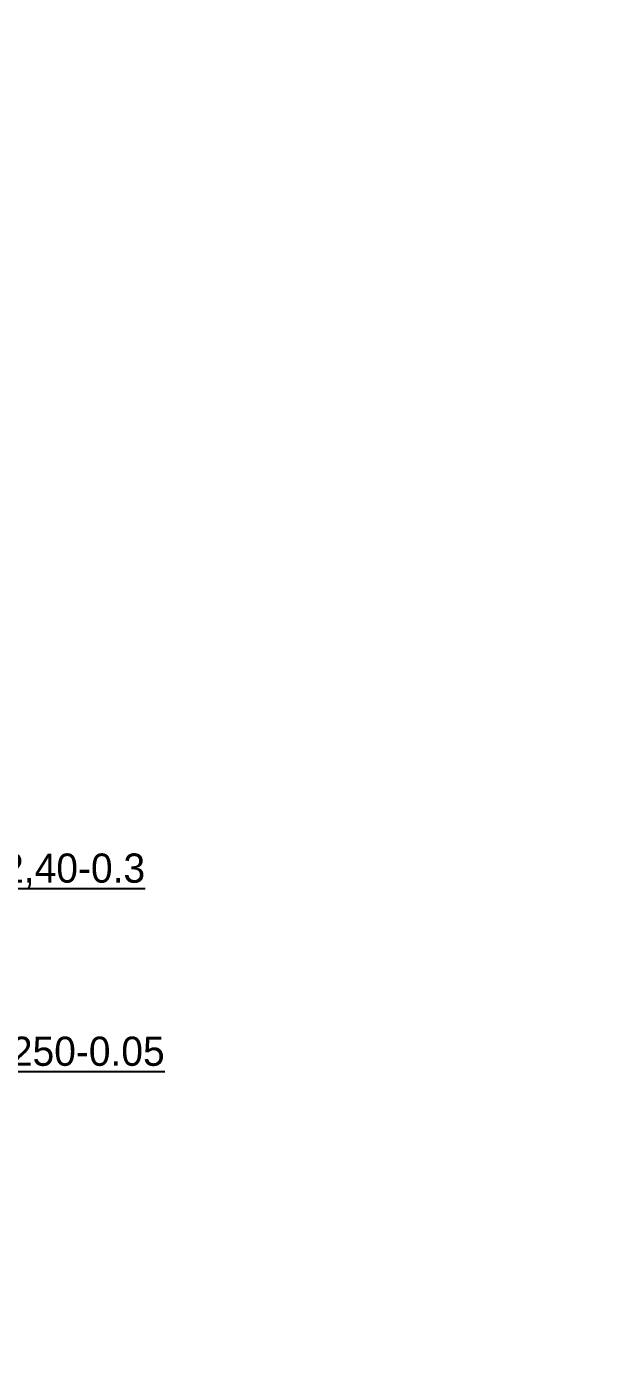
# Model space of a CAD drawing. Header units: metres. Extents: x 566631 to 571261, y 2062953 to 2068466.
# Drawn here: x 567872.6 to 567970.6, y 2066521.9 to 2066748.2 of the extents above; entities that cross this region are included whole.
import ezdxf

# ---------------------------------------------------------------- set-up
doc = ezdxf.new("R2010")
doc.units = ezdxf.units.M
doc.layers.add('ghi_chu', color=7, linetype='CONTINUOUS')
doc.layers.add('hacth sdd', color=8, linetype='CONTINUOUS')
doc.styles.add('avantH', font='VHAVAN.TTF', dxfattribs={"height": 10})

msp = doc.modelspace()

# ---------------------------------------------------------------- hatches: boundary and pattern name
at = {"layer": 'hacth sdd'}
h = msp.add_hatch(dxfattribs=at)
h.set_pattern_fill('DASH', color=152, scale=0.5, style=0)
edge = h.paths.add_edge_path()
edge.add_line((568089.409, 2066606.832), (568096.553, 2066646.556))
edge.add_arc((568006.99, 2066662.663), 91, 349.80495, 354.59327)
edge.add_line((568097.585, 2066654.088), (568099.971, 2066679.297))
edge.add_arc((568009.376, 2066687.871), 91, 354.59327, 369.14215)
edge.add_line((568099.22, 2066702.33), (568098.647, 2066705.89))
edge.add_arc((568048.295, 2066697.787), 51, 9.14215, 24.27249)
edge.add_line((568094.787, 2066718.752), (568044.084, 2066831.19))
edge.add_arc((568189.028, 2066896.551), 159, 198.05367, 204.27249, ccw=False)
edge.add_line((568037.856, 2066847.276), (568032.575, 2066863.48))
edge.add_arc((567898.517, 2066819.783), 141, 18.05367, 27.95123)
edge.add_line((568023.069, 2066885.872), (567997.649, 2066933.778))
edge.add_arc((567873.097, 2066867.689), 141, 27.95123, 42.53662)
edge.add_line((567976.992, 2066963.013), (567951.331, 2066990.981))
edge.add_line((567951.331, 2066990.981), (567689.896, 2067243.945))
edge.add_arc((567906.85, 2067468.166), 312, 207.97843, 225.94349, ccw=False)
edge.add_line((567631.316, 2067321.794), (567598.647, 2067383.29))
edge.add_line((567598.647, 2067383.29), (567595.943, 2067384.118))
edge.add_line((567595.943, 2067384.118), (567573.446, 2067372.167))
edge.add_line((567573.446, 2067372.167), (567611.327, 2067300.858))
edge.add_arc((567876.264, 2067441.599), 300, 207.97843, 225.94349)
edge.add_line((567667.654, 2067226.003), (567890.389, 2067010.486))
edge.add_line((567890.389, 2067010.486), (567955.48, 2066935.546))
edge.add_arc((567872.055, 2066863.085), 110.5, 28.05827, 40.97684, ccw=False)
edge.add_line((567969.568, 2066915.061), (568054.63, 2066755.473))
edge.add_arc((567957.118, 2066703.497), 110.5, -4.93791, 28.05827, ccw=False)
edge.add_line((568067.207, 2066693.986), (568053.878, 2066539.704))
edge.add_line((568053.878, 2066539.704), (568053.366, 2066526.851))
edge.add_line((568053.366, 2066526.851), (568058.164, 2066521.895))
edge.add_line((568058.164, 2066521.895), (568077.658, 2066522.039))
edge.add_line((568077.658, 2066522.039), (568081.784, 2066526.064))
edge.add_line((568081.784, 2066526.064), (568082.097, 2066535.75))
edge.add_arc((568290.988, 2066529.003), 209, 173.59771, 178.1502, ccw=False)
edge.add_line((568083.292, 2066552.308), (568089.409, 2066606.832))

# ---------------------------------------------------------------- texts
at = {"layer": 'ghi_chu', "lineweight": -2, "style": 'avantH'}
for s, p in [('%%U07-0.45; 32,40-0.3', (567838.348, 2066601.431)), ('%%U08,09,251,250-0.05', (567838.348, 2066570.031))]:
    msp.add_text(s, height=5, dxfattribs=at).set_placement(p)

doc.saveas('drawing.dxf')
